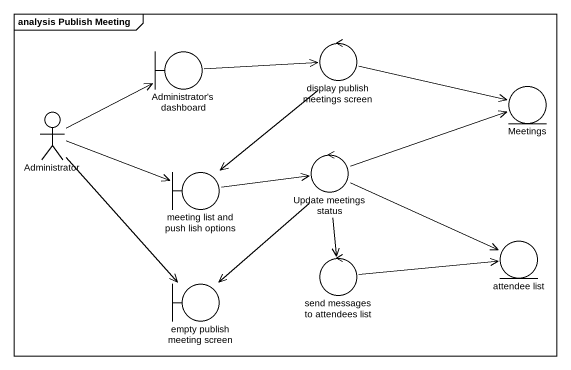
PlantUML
@startuml
mainframe analysis Publish Meeting
boundary "Administrator's dashboard" as Administrator_s_dashboard
control "display publish meetings screen" as display_publish_meetings
entity Meetings
actor Administrator
boundary "meeting list and push lish options" as meeting_list_and_push_lish
control "Update meetings status" as Update_meetings_status
entity "attendee list" as attendee_list
boundary "empty publish meeting screen" as empty_publish_meeting_screen
control "send messages to attendees list" as send_messages_to_attendees
Administrator_s_dashboard -right-> display_publish_meetings
display_publish_meetings -right-> Meetings
display_publish_meetings --> meeting_list_and_push_lish
Administrator -right-> Administrator_s_dashboard
Administrator -right-> meeting_list_and_push_lish
Administrator --> empty_publish_meeting_screen
meeting_list_and_push_lish -right-> Update_meetings_status
Update_meetings_status -right-> Meetings
Update_meetings_status -right-> attendee_list
Update_meetings_status --> empty_publish_meeting_screen
Update_meetings_status --> send_messages_to_attendees
send_messages_to_attendees -right-> attendee_list
@enduml
